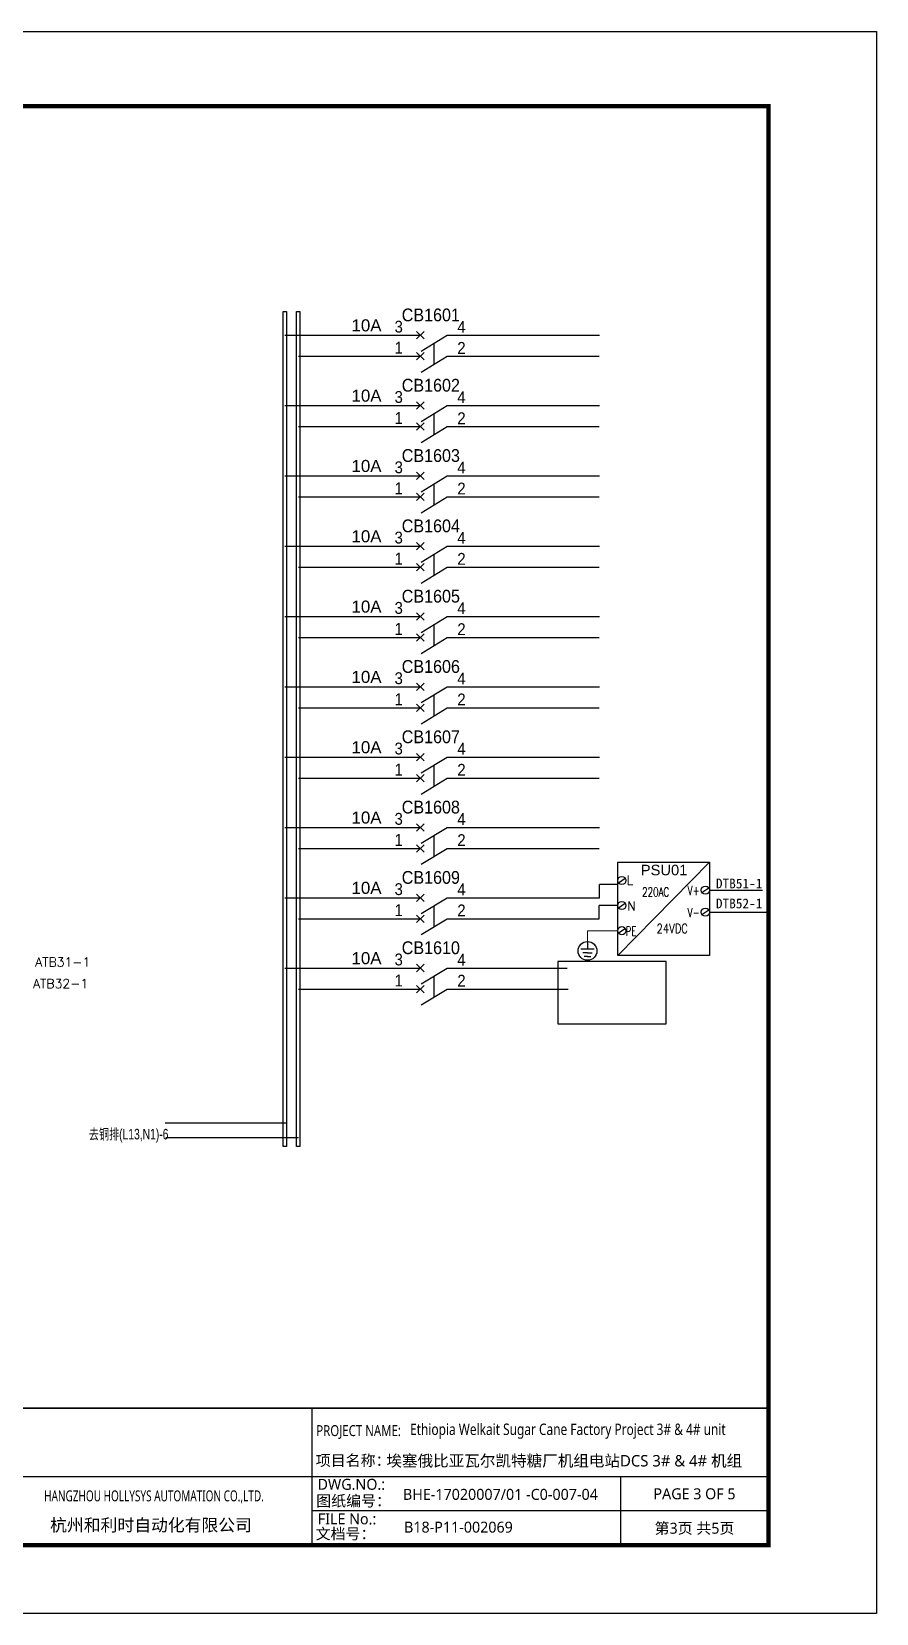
# Model space of a CAD drawing. Extents: x 81437 to 204847, y -54769 to -29444.
# Drawn here: x 108891 to 110740, y -41501 to -38037 of the extents above; entities that cross this region are included whole.
import ezdxf
from ezdxf.enums import TextEntityAlignment as Align
from ezdxf.lldxf.tags import DXFTag

# ---------------------------------------------------------------- set-up
doc = ezdxf.new("R2010")
doc.units = 0
doc.header["$LTSCALE"] = 100
doc.header["$MEASUREMENT"] = 0
for name, color, linetype in [('t', 1, 'Continuous'), ('标准图框及表格', 7, 'Continuous'), ('空气开关', 7, 'Continuous')]:
    doc.layers.add(name, color=color, linetype=linetype)
doc.layers.add('细实线', color=7, linetype='Continuous', lineweight=20)
doc.styles.add('HZ', font='arial.ttf', dxfattribs={"width": 0.7})
doc.styles.add('HZTXT1', font='', dxfattribs={"width": 0.8})
doc.styles.add('ROMANS', font='romans', dxfattribs={"width": 0.8, "height": 2})
doc.styles.add('SIMPLEX', font='simplex')
doc.styles.get("Standard").update_dxf_attribs({"font": ''})
doc.styles.add('微软雅黑', font='')
doc.styles.get('HZTXT1').set_extended_font_data('SimSun')
doc.styles.get('Standard').set_extended_font_data('SimSun')
doc.styles.get('微软雅黑').set_extended_font_data('Microsoft YaHei')
tags = doc.linetypes.add('CENTER', pattern=[2, 1.25, -0.25, 0.25, -0.25]).pattern_tags.tags
tags[10:11] = [DXFTag(74, 4), DXFTag(75, 0), DXFTag(340, '0'), DXFTag(46, 1.0), DXFTag(50, 0.0), DXFTag(44, 0.0), DXFTag(45, 0.0)]
tags[8:9] = [DXFTag(74, 4), DXFTag(75, 0), DXFTag(340, '0'), DXFTag(46, 1.0), DXFTag(50, 0.0), DXFTag(44, 0.0), DXFTag(45, 0.0)]
tags[6:7] = [DXFTag(74, 4), DXFTag(75, 0), DXFTag(340, '0'), DXFTag(46, 1.0), DXFTag(50, 0.0), DXFTag(44, 0.0), DXFTag(45, 0.0)]
tags[4:5] = [DXFTag(74, 4), DXFTag(75, 0), DXFTag(340, '0'), DXFTag(46, 1.0), DXFTag(50, 0.0), DXFTag(44, 0.0), DXFTag(45, 0.0)]
tags = doc.linetypes.add('HIDDEN', pattern=[0.375, 0.25, -0.125]).pattern_tags.tags
tags[6:7] = [DXFTag(74, 4), DXFTag(75, 0), DXFTag(340, '0'), DXFTag(46, 1.0), DXFTag(50, 0.0), DXFTag(44, 0.0), DXFTag(45, 0.0)]
tags[4:5] = [DXFTag(74, 4), DXFTag(75, 0), DXFTag(340, '0'), DXFTag(46, 1.0), DXFTag(50, 0.0), DXFTag(44, 0.0), DXFTag(45, 0.0)]
pattern_1 = [(45, (-6.1628, -58.8625), (-0.7362629, 0.7362629), [])]

# ---------------------------------------------------------------- blocks, each defined once
blk = doc.blocks.new('供电端子')
at = {"style": 'HZ', "width": 0.7}
blk.add_attdef('供电端子', (0, 0), '', height=17, dxfattribs=at)
blk = doc.blocks.new('图框')
at = {"layer": '标准图框及表格'}
h = blk.add_hatch(dxfattribs=at)
h.set_pattern_fill('ANSI31', color=5, scale=8.329864, style=0)
h.set_pattern_definition(pattern_1)
edge = h.paths.add_edge_path()
edge.add_arc((2393.1, -3057), 55.2, 238.1092, 291.6532)
edge.add_line((2413.5, -3108.3), (2382.4, -3129.1))
edge.add_arc((2232.7, -3137.2), 135.4, 346.3915, 374.25)
edge.add_line((2364.3, -3169), (2391.3, -3146.7))
edge.add_line((2385.2, -3139.1), (2390, -3139.8))
edge.add_spline(control_points=[(2391.3, -3146.8), (2392.2, -3145.9), (2393.8, -3144.3), (2393.7, -3140.1), (2391.3, -3139.9), (2390, -3139.7)], knot_values=[0, 0, 0, 0, 6.844331, 12.400427, 18.769243, 18.769243, 18.769243, 18.769243], weights=[1, 1, 1, 1, 1, 1], degree=3, periodic=0)
edge.add_spline(control_points=[(2382.4, -3129.1), (2381.6, -3129.7), (2380.3, -3130.8), (2379.4, -3132.2), (2379, -3132.9)], knot_values=[0, 0, 0, 0, 5.253674, 9.488439, 9.488439, 9.488439, 9.488439], weights=[1, 1, 1, 1, 1], degree=3, periodic=0)
edge.add_spline(control_points=[(2380.1, -3131.1), (2379.6, -3131.8), (2378.5, -3133.2), (2378.8, -3136.6), (2381.7, -3138.8), (2384, -3139), (2385.2, -3139.1)], knot_values=[10.665975, 10.665975, 10.665975, 10.665975, 18.977704, 28.894558, 41.119554, 52.646925, 52.646925, 52.646925, 52.646925], weights=[1, 1, 1, 1, 1, 1, 1], degree=3, periodic=0)
h = blk.add_hatch(dxfattribs=at)
h.set_pattern_fill('ANSI31', color=3, scale=8.329864, style=0)
h.set_pattern_definition(pattern_1)
edge = h.paths.add_edge_path()
edge.add_line((2396.3, -3134.6), (2401.5, -3135.3))
edge.add_spline(control_points=[(2394.9, -3127.6), (2394, -3128.5), (2392.4, -3130.1), (2392.5, -3134.3), (2394.9, -3134.5), (2396.2, -3134.6)], knot_values=[0, 0, 0, 0, 6.844331, 12.400427, 18.769243, 18.769243, 18.769243, 18.769243], weights=[1, 1, 1, 1, 1, 1], degree=3, periodic=0)
edge.add_line((2421.9, -3105.3), (2394.8, -3127.7))
edge.add_spline(control_points=[(2406.5, -3142.8), (2406.9, -3142.3), (2407.7, -3140.9), (2407.4, -3137.8), (2404.5, -3135.6), (2402.2, -3135.4), (2401, -3135.3)], knot_values=[12.654089, 12.654089, 12.654089, 12.654089, 18.977704, 28.894558, 41.119554, 52.646925, 52.646925, 52.646925, 52.646925], weights=[1, 1, 1, 1, 1, 1, 1], degree=3, periodic=0)
edge.add_line((2405.5, -3143.8), (2406.6, -3142.6))
edge.add_line((2403.9, -3145.3), (2405.5, -3143.8))
edge.add_line((2372.7, -3166.1), (2403.8, -3145.3))
edge.add_arc((2393.1, -3217.4), 55.2, 58.1092, 111.6532)
edge.add_arc((2553.4, -3137.2), 135.4, 166.3915, 194.25)
at = {"color": 7}
for p, q in [((2209.5, -2910.4), (2209.5, -3210.4)), ((3109.5, -2910.4), (3109.5, -3210.4)), ((-6.2, -2970.4), (1334, -2970.4)), ((2209.5, -3060.4), (3109.5, -3060.4)), ((3109.5, -3060.4), (4109.5, -3060.4)), ((3785.6, -3060.4), (3785.6, -3210.4)), ((-6.2, -3090.4), (1334, -3090.4)), ((4109.5, -3135.4), (3109.5, -3135.4))]:
    blk.add_line(p, q, dxfattribs=at)
at = {"color": 7, "const_width": 3}
blk.add_lwpolyline([(4109.5, -2910.4), (-6.2, -2910.4)], dxfattribs=at)
at = {"layer": 't', "color": 7}
for p, q in [((25.8, -2963.9), (53.7, -2918)), ((81.7, -2963.9), (53.7, -2918)), ((25.8, -2963.9), (81.7, -2963.9)), ((25.8, -3051.8), (53.7, -3006)), ((81.7, -3051.8), (53.7, -3006)), ((25.8, -3051.8), (81.7, -3051.8))]:
    blk.add_line(p, q, dxfattribs=at)
at = {"layer": 't', "color": 7, "const_width": 9.62}
blk.add_lwpolyline([(4109.5, -3210.4), (4109.5, -58.9), (-6.2, -58.9), (-6.2, -3210.4)], close=True, dxfattribs=at)
at = {"layer": 't', "color": 7, "const_width": 2.4}
for points in [[(112.6, -2911.6), (112.6, -3210.4)], [(292.9, -2911.6), (292.9, -3210.4)], [(598.2, -2911.6), (598.2, -3215.3)], [(785.8, -2911.6), (785.8, -3215.3)], [(973.4, -2911.6), (973.4, -3215.3)], [(1153.7, -2911.6), (1153.7, -3215.3)], [(1334, -2911.6), (1334, -3215.3)]]:
    blk.add_lwpolyline(points, dxfattribs=at)
at = {"color": 7, "linetype": 'CENTER', "style": '微软雅黑'}
for s, height, p in [('项目名称：', 24, (3118.2, -3036.9)), ('图纸编号：', 24, (3119.1, -3125.5)), ('杭州和利时自动化有限公司', 27, (2536.4, -3180)), ('文档号：', 24, (3117.9, -3197.6))]:
    blk.add_text(s, height=height, dxfattribs=at).set_placement(p)
at = {"color": 7, "style": '微软雅黑', "flags": 8}
for tag, p, height in [('DWG.NAME:', (1375.5, -2969.2), 25), ('DWG.NO.:', (3122, -3089.3), 24), ('图纸编号', (3309.2, -3111.3), 24), ('FILENO.:', (3122.5, -3165), 24), ('文档号', (3311.6, -3183), 24)]:
    blk.add_attdef(tag, p, '', height=height, dxfattribs=at)
at = {"color": 7, "style": '微软雅黑', "width": 0.8, "flags": 8}
for tag, p, height in [('PROJECT_NAME', (3324.7, -2969.2), 25), ('PROJECTNAME:', (3119.3, -2971.7), 24)]:
    blk.add_attdef(tag, p, '', height=height, dxfattribs=at)
at = {"color": 7, "style": '微软雅黑', "flags": 8}
for tag, height, width, p in [('RENLIU', 24, 0.7, (692, -3009.2)), ('SHUFENWANG', 24, 0.7, (879.6, -3009.2)), ('FANGHOU', 24, 0.7, (1063.6, -3009.2)), ('DANDANLI', 24, 0.7, (1243.9, -3009.2)), ('#10STATIONONTROLCABINETCOVER', 30, 0.6, (1771.7, -3076)), ('HANGZHOUHOLLYSYSAUTOMATIONCO.,LTD.', 24, 0.7, (2763.9, -3104.6))]:
    blk.add_attdef(tag, text='', height=height, dxfattribs=dict(at, width=width)).set_placement(p, align=Align.MIDDLE)
for tag, p in [('图纸名称:', (1371.6, -3024.8)), ('项目名称', (3272.9, -3045.6))]:
    blk.add_attdef(tag, text='', height=25, dxfattribs=at).set_placement(p, align=Align.BOTTOM_LEFT)
at = {"color": 7, "flags": 8}
blk.add_attdef('A', text='', height=23, dxfattribs=at).set_placement((53.7, -3033.7), align=Align.MIDDLE)
at = {"color": 7, "style": '微软雅黑', "flags": 8}
for tag, height, p in [('设计时间', 23, (207.7, -3033.7)), ('刘仁', 23, (692, -3061.1)), ('王姝芬', 23, (879.6, -3061.1)), ('侯方', 23, (1063.6, -3061.1)), ('李丹丹', 23, (1243.9, -3061.1)), ('REV.', 24, (53.2, -3121.9)), ('DATE', 24, (202.7, -3121.9)), ('DESCRIPTION', 24, (445.6, -3121.9)), ('PREPARED', 24, (692, -3121.9)), ('CHECKED', 24, (879.6, -3121.9)), ('SIGNED', 24, (1063.6, -3121.9)), ('APPROVED', 24, (1243.9, -3121.9)), ('PAGEXOFX', 24, (3947.6, -3097.9)), ('图纸名称', 30, (1771.7, -3153.6)), ('第几页共几页', 24, (3947.6, -3172.9))]:
    blk.add_attdef(tag, text='', height=height, dxfattribs=at).set_placement(p, align=Align.MIDDLE)
at = {"layer": 't', "color": 7, "style": '微软雅黑'}
for s, p in [('版次', (53.7, -3176.5)), ('日  期', (198, -3176.5)), ('描  述', (438.3, -3176.5)), ('设  计', (695.3, -3176.5)), ('审  核', (879.4, -3176.5)), ('会  签', (1058.9, -3176.5)), ('审  批', (1239.1, -3176.5))]:
    blk.add_text(s, height=25, dxfattribs=at).set_placement(p, align=Align.MIDDLE_CENTER)
at = {"layer": '标准图框及表格', "color": 5, "style": 'HZ'}
for s, p in [('pgqh', (2367.7, -3118.5)), ('hollilas', (2367.9, -3144.8))]:
    blk.add_text(s, height=5.21, dxfattribs=at).set_placement(p)
at = {"layer": '标准图框及表格', "color": 3, "style": 'HZ'}
for s, height, p in [('auto', 8.68, (2394.7, -3133.1)), ('hollysys', 4.34, (2396.4, -3158.6))]:
    blk.add_text(s, height=height, dxfattribs=at).set_placement(p)
blk = doc.blocks.new('SM电源接线块配电')
at = {"color": 7}
for p, q in [((1.5, -45.1), (16.4, -35.1)), ((184.6, -66.2), (199.6, -56.3)), ((1.5, -100.1), (16.4, -90.1)), ((184.6, -114.7), (199.6, -104.7)), ((1.5, -155.1), (16.4, -145.2))]:
    blk.add_line(p, q, dxfattribs=at)
blk.add_lwpolyline([(0, 0), (201.1, 0), (201.1, -204.6), (0, -204.6)], close=True, dxfattribs=at)
for centre in [(9, -40.1), (192.1, -61.3), (9, -95.1), (192.1, -109.7), (9, -150.2)]:
    blk.add_circle(centre, 8.97, dxfattribs=at)
at = {"layer": '细实线'}
blk.add_line((0, -204.6), (201.1, 0), dxfattribs=at)
at = {"layer": '空气开关', "style": 'ROMANS'}
for s, p in [('L', (19.5, -49.5)), ('N', (20.9, -106.1))]:
    blk.add_text(s, height=20, dxfattribs=at).set_placement(p)
at = {"layer": '空气开关', "style": 'ROMANS', "width": 0.7}
blk.add_text('220AC', height=20, dxfattribs=at).set_placement((83.2, -75.4), align=Align.CENTER)
for s, p in [('V+', (153.2, -72.2)), ('V-', (153.2, -120.7)), ('PE', (17.3, -161.1))]:
    blk.add_text(s, height=20, dxfattribs=at).set_placement(p)
at = {"layer": '细实线', "color": 0, "style": 'HZ'}
blk.add_attdef('电源位号', text='', height=23, dxfattribs=at).set_placement((101.6, -28.8), align=Align.CENTER)
at = {"layer": '细实线', "color": 0, "style": 'ROMANS', "width": 0.8}
blk.add_attdef('24VDC', text='', height=20, dxfattribs=at).set_placement((119.6, -155.3), align=Align.CENTER)
at = {"layer": '细实线', "style": 'HZ'}
blk.add_attdef('电流', text='', height=20, dxfattribs=at).set_placement((111, -185.9), align=Align.CENTER)

msp = doc.modelspace()

# ---------------------------------------------------------------- linework, layer by layer
at = {"color": 6}
for p, q in [((109749.8, -38710), (109733.6, -38693.8)), ((109733.6, -38710), (109749.8, -38693.8)), ((109743.8, -38736.7), (109800.3, -38701.9)), ((109733.6, -38756.1), (109749.8, -38739.9)), ((109749.8, -38756.1), (109733.6, -38739.9)), ((109743.8, -38782.8), (109800.3, -38748)), ((109749.8, -38864), (109733.6, -38847.8)), ((109733.6, -38864), (109749.8, -38847.8)), ((109743.8, -38890.7), (109800.3, -38855.9)), ((109749.8, -38910.1), (109733.6, -38893.9)), ((109733.6, -38910.1), (109749.8, -38893.9)), ((109743.8, -38936.8), (109800.3, -38902)), ((109733.6, -39018), (109749.8, -39001.8)), ((109749.8, -39018), (109733.6, -39001.8)), ((109743.8, -39044.7), (109800.3, -39009.9)), ((109733.6, -39064.1), (109749.8, -39047.9)), ((109749.8, -39064.1), (109733.6, -39047.9)), ((109743.8, -39090.8), (109800.3, -39056)), ((109749.8, -39172), (109733.6, -39155.8)), ((109733.6, -39172), (109749.8, -39155.8)), ((109743.8, -39198.7), (109800.3, -39163.9)), ((109749.8, -39218.1), (109733.6, -39201.9)), ((109733.6, -39218.1), (109749.8, -39201.9)), ((109743.8, -39244.8), (109800.3, -39210)), ((109733.6, -39326), (109749.8, -39309.8)), ((109749.8, -39326), (109733.6, -39309.8)), ((109743.8, -39352.7), (109800.3, -39317.9)), ((109733.6, -39372.1), (109749.8, -39355.9)), ((109749.8, -39372.1), (109733.6, -39355.9)), ((109743.8, -39398.8), (109800.3, -39364)), ((109749.8, -39480), (109733.6, -39463.8)), ((109733.6, -39480), (109749.8, -39463.8)), ((109743.8, -39506.7), (109800.3, -39471.9)), ((109749.8, -39526.1), (109733.6, -39509.9)), ((109733.6, -39526.1), (109749.8, -39509.9)), ((109743.8, -39552.8), (109800.3, -39518)), ((109749.8, -39634), (109733.6, -39617.8)), ((109733.6, -39634), (109749.8, -39617.8)), ((109743.8, -39660.7), (109800.3, -39625.9)), ((109749.8, -39680.1), (109733.6, -39663.9)), ((109733.6, -39680.1), (109749.8, -39663.9)), ((109743.8, -39706.8), (109800.3, -39672)), ((109733.6, -39788), (109749.8, -39771.8)), ((109749.8, -39788), (109733.6, -39771.8)), ((109743.8, -39814.7), (109800.3, -39779.9)), ((109733.6, -39834.1), (109749.8, -39817.9)), ((109749.8, -39834.1), (109733.6, -39817.9)), ((109743.8, -39860.8), (109800.3, -39826)), ((109749.8, -39942), (109733.6, -39925.8)), ((109733.6, -39942), (109749.8, -39925.8)), ((109743.8, -39968.7), (109800.3, -39933.9)), ((109749.8, -39988.1), (109733.6, -39971.9)), ((109733.6, -39988.1), (109749.8, -39971.9)), ((109743.8, -40014.8), (109800.3, -39980)), ((109749.8, -40096), (109733.6, -40079.8)), ((109733.6, -40096), (109749.8, -40079.8)), ((109743.8, -40122.7), (109800.3, -40087.9)), ((109749.8, -40142.1), (109733.6, -40125.9)), ((109733.6, -40142.1), (109749.8, -40125.9)), ((109743.8, -40168.8), (109800.3, -40134))]:
    msp.add_line(p, q, dxfattribs=at)
at = {"color": 43}
for p, q in [((109445, -38701.9), (109741.7, -38701.9)), ((109800.3, -38701.9), (110133.9, -38701.9)), ((109445, -38855.9), (109741.7, -38855.9)), ((109800.3, -38855.9), (110133.9, -38855.9)), ((109445, -39009.9), (109741.7, -39009.9)), ((109800.3, -39009.9), (110133.9, -39009.9)), ((109445, -39163.9), (109741.7, -39163.9)), ((109800.3, -39163.9), (110133.9, -39163.9)), ((109445, -39317.9), (109741.7, -39317.9)), ((109800.3, -39317.9), (110133.9, -39317.9)), ((109445, -39471.9), (109741.7, -39471.9)), ((109800.3, -39471.9), (110133.9, -39471.9)), ((109445, -39625.9), (109741.7, -39625.9)), ((109800.3, -39625.9), (110133.9, -39625.9)), ((109445, -39779.9), (109741.7, -39779.9)), ((109800.3, -39779.9), (110133.9, -39779.9)), ((109445, -39933.9), (109741.7, -39933.9)), ((109800.3, -39933.9), (110133.9, -39933.9)), ((109445, -40087.9), (109741.7, -40087.9)), ((109800.3, -40087.9), (110063.2, -40087.9)), ((109182.8, -40426.9), (109449.3, -40426.9))]:
    msp.add_line(p, q, dxfattribs=at)
at = {"color": 5}
for p, q in [((109474.7, -38748), (109741.7, -38748)), ((109800.3, -38748), (110133.4, -38748)), ((109474.7, -38902), (109741.7, -38902)), ((109800.3, -38902), (110133.4, -38902)), ((109474.7, -39056), (109741.7, -39056)), ((109800.3, -39056), (110133.4, -39056)), ((109474.7, -39210), (109741.7, -39210)), ((109800.3, -39210), (110133.4, -39210)), ((109474.7, -39364), (109741.7, -39364)), ((109800.3, -39364), (110133.4, -39364)), ((109474.7, -39518), (109741.7, -39518)), ((109800.3, -39518), (110133.4, -39518)), ((109474.7, -39672), (109741.7, -39672)), ((109800.3, -39672), (110133.4, -39672)), ((109474.7, -39826), (109741.7, -39826)), ((109800.3, -39826), (110133.4, -39826)), ((110133.5, -39980), (110133.4, -39951.1)), ((110173.9, -39951.1), (110133.5, -39951.1)), ((109474.7, -39980), (109741.7, -39980)), ((109800.3, -39980), (110133.4, -39980)), ((109474.7, -40134), (109741.7, -40134)), ((109800.3, -40134), (110065.3, -40134)), ((109184.3, -40459.3), (109474.9, -40459.3))]:
    msp.add_line(p, q, dxfattribs=at)
at = {"color": 2}
for p, q in [((110133.9, -39933.9), (110133.8, -39905)), ((110174.3, -39905), (110133.9, -39905))]:
    msp.add_line(p, q, dxfattribs=at)
at = {"color": 1}
msp.add_line((110375.2, -39917.2), (110490.7, -39917.2), dxfattribs=at)
at = {"color": 0}
msp.add_line((110375.2, -39965.6), (110499.3, -39965.6), dxfattribs=at)
for p, q in [((110107.8, -40046.7), (110093.2, -40046.7)), ((110107.8, -40031.5), (110107.8, -40046.7)), ((110122.5, -40046.7), (110107.8, -40046.7)), ((110107.8, -40054.8), (110097.3, -40054.8)), ((110107.8, -40063), (110100.5, -40063)), ((110107.8, -40054.8), (110118.3, -40054.8)), ((110107.8, -40063), (110115.2, -40063))]:
    msp.add_line(p, q)
at = {"color": 1}
for points in [[(106184.5, -38037), (110740.3, -38037), (110740.3, -41501.3), (106184.5, -41501.3)], [(110042.6, -40210.5), (110279.9, -40210.5), (110279.9, -40073.9), (110042.6, -40073.9)]]:
    msp.add_lwpolyline(points, close=True, dxfattribs=at)
at = {"color": 43}
msp.add_lwpolyline([(109449, -38650.2), (109449, -40479), (109441.2, -40479), (109441.2, -38650.2)], close=True, dxfattribs=at)
at = {"color": 5}
msp.add_lwpolyline([(109478.2, -38650.2), (109478.2, -40479), (109470.3, -40479), (109470.3, -38650.2)], close=True, dxfattribs=at)
msp.add_circle((110107.8, -40050.5), 20.5)
at = {"layer": '空气开关', "color": 6}
for p, q in [((109772, -38765.4), (109772, -38719.3)), ((109772, -38919.4), (109772, -38873.3)), ((109772, -39073.4), (109772, -39027.3)), ((109772, -39227.4), (109772, -39181.3)), ((109772, -39381.4), (109772, -39335.3)), ((109772, -39535.4), (109772, -39489.3)), ((109772, -39689.4), (109772, -39643.3)), ((109772, -39843.4), (109772, -39797.3)), ((109772, -39997.4), (109772, -39951.3)), ((109772, -40151.4), (109772, -40105.3))]:
    msp.add_line(p, q, dxfattribs=at)
at = {"layer": '细实线'}
msp.add_line((110173.9, -40006.2), (110107.8, -40006.2), dxfattribs=at)
at = {"layer": '细实线', "color": 0}
msp.add_line((110107.8, -40030), (110107.8, -40006.2), dxfattribs=at)

# ---------------------------------------------------------------- block references
at = {"color": 1}
ref = msp.add_blockref('图框', (106394.6, -38141.5), dxfattribs=at)
ref.add_attrib('PROJECTNAME:', 'PROJECT NAME:', (109513.9, -41113.1), dxfattribs={"color": 7, "height": 24, "style": '微软雅黑', "width": 0.8})
ref.add_attrib('FILENO.:', 'FILE No.:', (109517.1, -41306.4), dxfattribs={"color": 7, "height": 24, "style": '微软雅黑'})
ref.add_attrib('DWG.NO.:', 'DWG.NO.:', (109516.6, -41230.7), dxfattribs={"color": 7, "height": 24, "style": '微软雅黑'})
ref.add_attrib('PAGEXOFX', 'PAGE 3 OF 5', dxfattribs={"color": 7, "height": 24, "style": '微软雅黑', "flags": 8}).set_placement((110342.1, -41239.4), align=Align.MIDDLE)
ref.add_attrib('PROJECT_NAME', 'Ethiopia Welkait Sugar Cane Factory Project 3# & 4# unit', (109719.3, -41110.7), dxfattribs={"color": 7, "height": 25, "style": '微软雅黑', "width": 0.8})
ref.add_attrib('项目名称', '埃塞俄比亚瓦尔凯特糖厂机组电站DCS 3# & 4# 机组', dxfattribs={"color": 7, "height": 25, "style": '微软雅黑'}).set_placement((109667.5, -41187.1), align=Align.BOTTOM_LEFT)
ref.add_attrib('HANGZHOUHOLLYSYSAUTOMATIONCO.,LTD.', 'HANGZHOU HOLLYSYS AUTOMATION CO.,LTD.', dxfattribs={"color": 7, "height": 24, "style": '微软雅黑', "width": 0.7}).set_placement((109158.5, -41246), align=Align.MIDDLE)
ref.add_attrib('图纸名称:', '图纸名称:', dxfattribs={"color": 7, "height": 25, "style": '微软雅黑', "flags": 8}).set_placement((107766.2, -41166.3), align=Align.BOTTOM_LEFT)
ref.add_attrib('#10STATIONONTROLCABINETCOVER', '3# & 4#  TURBINE POWER DISTRIBUTION CABINET WIRING DIAGRAM', dxfattribs={"color": 7, "height": 30, "style": '微软雅黑', "width": 0.6, "flags": 8}).set_placement((108166.3, -41217.5), align=Align.MIDDLE)
ref.add_attrib('DWG.NAME:', 'DWG.NAME:', (107770, -41110.7), dxfattribs={"color": 7, "height": 25, "style": '微软雅黑', "flags": 8})
ref.add_attrib('DANDANLI', 'Xiaolei Wang', dxfattribs={"color": 7, "height": 24, "style": '微软雅黑', "width": 0.7, "flags": 8}).set_placement((107638.4, -41150.7), align=Align.MIDDLE)
ref.add_attrib('FANGHOU', 'Jie  Zhang', dxfattribs={"color": 7, "height": 24, "style": '微软雅黑', "width": 0.7, "flags": 8}).set_placement((107458.1, -41150.7), align=Align.MIDDLE)
ref.add_attrib('SHUFENWANG', 'De LIU', dxfattribs={"color": 7, "height": 24, "style": '微软雅黑', "width": 0.7, "flags": 8}).set_placement((107274.2, -41150.7), align=Align.MIDDLE)
ref.add_attrib('RENLIU', 'Aihua YUAN', dxfattribs={"color": 7, "height": 24, "style": '微软雅黑', "width": 0.7, "flags": 8}).set_placement((107086.6, -41150.7), align=Align.MIDDLE)
ref.add_attrib('APPROVED', 'APPROVED', dxfattribs={"color": 7, "height": 24, "style": '微软雅黑'}).set_placement((107638.4, -41263.4), align=Align.MIDDLE)
ref.add_attrib('SIGNED', 'SIGNED', dxfattribs={"color": 7, "height": 24, "style": '微软雅黑'}).set_placement((107458.1, -41263.4), align=Align.MIDDLE)
ref.add_attrib('CHECKED', 'CHECKED', dxfattribs={"color": 7, "height": 24, "style": '微软雅黑'}).set_placement((107274.2, -41263.4), align=Align.MIDDLE)
ref.add_attrib('PREPARED', 'PREPARED', dxfattribs={"color": 7, "height": 24, "style": '微软雅黑'}).set_placement((107086.6, -41263.4), align=Align.MIDDLE)
ref.add_attrib('DESCRIPTION', 'DESCRIPTION', dxfattribs={"color": 7, "height": 24, "style": '微软雅黑'}).set_placement((106840.1, -41263.4), align=Align.MIDDLE)
ref.add_attrib('DATE', 'DATE', dxfattribs={"color": 7, "height": 24, "style": '微软雅黑', "flags": 8}).set_placement((106597.3, -41263.4), align=Align.MIDDLE)
ref.add_attrib('REV.', 'REV.', dxfattribs={"color": 7, "height": 24, "style": '微软雅黑', "flags": 8}).set_placement((106447.8, -41263.4), align=Align.MIDDLE)
ref.add_attrib('A', 'B', dxfattribs={"color": 7, "height": 23, "flags": 8}).set_placement((106448.3, -41175.2), align=Align.MIDDLE)
ref.add_attrib('设计时间', '18.05.28', dxfattribs={"color": 7, "height": 23, "style": '微软雅黑', "flags": 8}).set_placement((106602.3, -41175.2), align=Align.MIDDLE)
ref.add_attrib('李丹丹', '王晓磊', dxfattribs={"color": 7, "height": 23, "style": '微软雅黑', "flags": 8}).set_placement((107638.4, -41202.5), align=Align.MIDDLE)
ref.add_attrib('侯方', '张洁', dxfattribs={"color": 7, "height": 23, "style": '微软雅黑', "flags": 8}).set_placement((107458.1, -41202.5), align=Align.MIDDLE)
ref.add_attrib('王姝芬', '刘  德', dxfattribs={"color": 7, "height": 23, "style": '微软雅黑', "flags": 8}).set_placement((107274.2, -41202.5), align=Align.MIDDLE)
ref.add_attrib('刘仁', '苑爱花', dxfattribs={"color": 7, "height": 23, "style": '微软雅黑', "flags": 8}).set_placement((107086.6, -41202.5), align=Align.MIDDLE)
ref.add_attrib('图纸名称', '3# & 4# 汽机电源柜接线图', dxfattribs={"color": 7, "height": 30, "style": '微软雅黑', "flags": 8}).set_placement((108166.3, -41295), align=Align.MIDDLE)
ref.add_attrib('文档号', 'B18-P11-002069', (109706.1, -41324.5), dxfattribs={"color": 7, "height": 24, "style": '微软雅黑', "flags": 8})
ref.add_attrib('图纸编号', 'BHE-17020007/01 -C0-007-04', (109703.8, -41252.7), dxfattribs={"color": 7, "height": 24, "style": '微软雅黑', "flags": 8})
ref.add_attrib('第几页共几页', '第3页 共5页', dxfattribs={"color": 7, "height": 24, "style": '微软雅黑', "flags": 8}).set_placement((110342.1, -41314.4), align=Align.MIDDLE)
ref = msp.add_blockref('供电端子', (109764.7, -38671.5), dxfattribs=dict(xscale=0.9349999999976717, yscale=0.9349999999976717))
ref.add_attrib('供电端子', 'CB1601', dxfattribs={"height": 28.05, "style": 'HZ', "width": 0.9}).set_placement((109764.7, -38671.5), align=Align.CENTER)
ref = msp.add_blockref('供电端子', (109623.9, -38693.5), dxfattribs=dict(xscale=0.9349999999976717, yscale=0.9349999999976717))
ref.add_attrib('供电端子', '10A', dxfattribs={"height": 26.4, "style": 'HZ'}).set_placement((109623.9, -38693.5), align=Align.CENTER)
ref = msp.add_blockref('供电端子', (109764.7, -38825.5), dxfattribs=dict(xscale=0.9349999999976717, yscale=0.9349999999976717))
ref.add_attrib('供电端子', 'CB1602', dxfattribs={"height": 28.05, "style": 'HZ', "width": 0.9}).set_placement((109764.7, -38825.5), align=Align.CENTER)
ref = msp.add_blockref('供电端子', (109623.9, -38847.5), dxfattribs=dict(xscale=0.9349999999976717, yscale=0.9349999999976717))
ref.add_attrib('供电端子', '10A', dxfattribs={"height": 26.4, "style": 'HZ'}).set_placement((109623.9, -38847.5), align=Align.CENTER)
ref = msp.add_blockref('供电端子', (109764.7, -38979.5), dxfattribs=dict(xscale=0.9349999999976717, yscale=0.9349999999976717))
ref.add_attrib('供电端子', 'CB1603', dxfattribs={"height": 28.05, "style": 'HZ', "width": 0.9}).set_placement((109764.7, -38979.5), align=Align.CENTER)
ref = msp.add_blockref('供电端子', (109623.9, -39001.5), dxfattribs=dict(xscale=0.9349999999976717, yscale=0.9349999999976717))
ref.add_attrib('供电端子', '10A', dxfattribs={"height": 26.4, "style": 'HZ'}).set_placement((109623.9, -39001.5), align=Align.CENTER)
ref = msp.add_blockref('供电端子', (109764.7, -39133.5), dxfattribs=dict(xscale=0.9349999999976717, yscale=0.9349999999976717))
ref.add_attrib('供电端子', 'CB1604', dxfattribs={"height": 28.05, "style": 'HZ', "width": 0.9}).set_placement((109764.7, -39133.5), align=Align.CENTER)
ref = msp.add_blockref('供电端子', (109623.9, -39155.5), dxfattribs=dict(xscale=0.9349999999976717, yscale=0.9349999999976717))
ref.add_attrib('供电端子', '10A', dxfattribs={"height": 26.4, "style": 'HZ'}).set_placement((109623.9, -39155.5), align=Align.CENTER)
ref = msp.add_blockref('供电端子', (109623.9, -39309.5), dxfattribs=dict(xscale=0.9349999999976717, yscale=0.9349999999976717))
ref.add_attrib('供电端子', '10A', dxfattribs={"height": 26.4, "style": 'HZ'}).set_placement((109623.9, -39309.5), align=Align.CENTER)
ref = msp.add_blockref('供电端子', (109764.7, -39287.5), dxfattribs=dict(xscale=0.9349999999976717, yscale=0.9349999999976717))
ref.add_attrib('供电端子', 'CB1605', dxfattribs={"height": 28.05, "style": 'HZ', "width": 0.9}).set_placement((109764.7, -39287.5), align=Align.CENTER)
ref = msp.add_blockref('供电端子', (109764.7, -39441.5), dxfattribs=dict(xscale=0.9349999999976717, yscale=0.9349999999976717))
ref.add_attrib('供电端子', 'CB1606', dxfattribs={"height": 28.05, "style": 'HZ', "width": 0.9}).set_placement((109764.7, -39441.5), align=Align.CENTER)
ref = msp.add_blockref('供电端子', (109623.9, -39463.5), dxfattribs=dict(xscale=0.9349999999976717, yscale=0.9349999999976717))
ref.add_attrib('供电端子', '10A', dxfattribs={"height": 26.4, "style": 'HZ'}).set_placement((109623.9, -39463.5), align=Align.CENTER)
ref = msp.add_blockref('供电端子', (109623.9, -39617.5), dxfattribs=dict(xscale=0.9349999999976717, yscale=0.9349999999976717))
ref.add_attrib('供电端子', '10A', dxfattribs={"height": 26.4, "style": 'HZ'}).set_placement((109623.9, -39617.5), align=Align.CENTER)
ref = msp.add_blockref('供电端子', (109764.7, -39595.5), dxfattribs=dict(xscale=0.9349999999976717, yscale=0.9349999999976717))
ref.add_attrib('供电端子', 'CB1607', dxfattribs={"height": 28.05, "style": 'HZ', "width": 0.9}).set_placement((109764.7, -39595.5), align=Align.CENTER)
ref = msp.add_blockref('供电端子', (109764.7, -39749.5), dxfattribs=dict(xscale=0.9349999999976717, yscale=0.9349999999976717))
ref.add_attrib('供电端子', 'CB1608', dxfattribs={"height": 28.05, "style": 'HZ', "width": 0.9}).set_placement((109764.7, -39749.5), align=Align.CENTER)
ref = msp.add_blockref('供电端子', (109623.9, -39771.5), dxfattribs=dict(xscale=0.9349999999976717, yscale=0.9349999999976717))
ref.add_attrib('供电端子', '10A', dxfattribs={"height": 26.4, "style": 'HZ'}).set_placement((109623.9, -39771.5), align=Align.CENTER)
at = {"lineweight": -2}
ref = msp.add_blockref('SM电源接线块配电', (110173.9, -39856), dxfattribs=at)
ref.add_attrib('电源位号', 'PSU01', dxfattribs={"layer": '细实线', "color": 0, "height": 23, "style": 'HZ'}).set_placement((110275.5, -39884.8), align=Align.CENTER)
ref.add_attrib('24VDC', '24VDC', dxfattribs={"layer": '细实线', "color": 0, "height": 20, "style": 'ROMANS', "width": 0.8}).set_placement((110293.4, -40011.3), align=Align.CENTER)
ref = msp.add_blockref('供电端子', (109623.9, -39925.5), dxfattribs=dict(xscale=0.9349999999976717, yscale=0.9349999999976717))
ref.add_attrib('供电端子', '10A', dxfattribs={"height": 26.4, "style": 'HZ'}).set_placement((109623.9, -39925.5), align=Align.CENTER)
ref = msp.add_blockref('供电端子', (109764.7, -39903.5), dxfattribs=dict(xscale=0.9349999999976717, yscale=0.9349999999976717))
ref.add_attrib('供电端子', 'CB1609', dxfattribs={"height": 28.05, "style": 'HZ', "width": 0.9}).set_placement((109764.7, -39903.5), align=Align.CENTER)
ref = msp.add_blockref('供电端子', (109764.7, -40057.5), dxfattribs=dict(xscale=0.9349999999976717, yscale=0.9349999999976717))
ref.add_attrib('供电端子', 'CB1610', dxfattribs={"height": 28.05, "style": 'HZ', "width": 0.9}).set_placement((109764.7, -40057.5), align=Align.CENTER)
ref = msp.add_blockref('供电端子', (109623.9, -40079.5), dxfattribs=dict(xscale=0.9349999999976717, yscale=0.9349999999976717))
ref.add_attrib('供电端子', '10A', dxfattribs={"height": 26.4, "style": 'HZ'}).set_placement((109623.9, -40079.5), align=Align.CENTER)

# ---------------------------------------------------------------- texts
at = {"lineweight": -3, "style": 'HZTXT1'}
for s, p in [('DTB51-1', (110490.7, -39913.4)), ('DTB52-1', (110490.7, -39957.1))]:
    msp.add_text(s, height=21.38, dxfattribs=at).set_placement(p, align=Align.RIGHT)
at = {"color": 7, "linetype": 'HIDDEN', "lineweight": -3, "style": 'SIMPLEX'}
for s, p in [('ATB31-1', (108958.7, -40074.9)), ('ATB32-1', (108954, -40122))]:
    msp.add_text(s, height=20, dxfattribs=at).set_placement(p, align=Align.MIDDLE)
at = {"style": 'HZ', "width": 0.7}
msp.add_text('去铜排(L13,N1)-6', height=23.1, dxfattribs=at).set_placement((109016, -40463.3))
at = {"layer": '空气开关', "style": 'HZ', "width": 0.9}
for s, p in [('3', (109685.3, -38696.2)), ('4', (109822.7, -38696.7)), ('1', (109685.3, -38742.3)), ('2', (109822.7, -38742.8)), ('3', (109685.3, -38850.2)), ('4', (109822.7, -38850.7)), ('1', (109685.3, -38896.3)), ('2', (109822.7, -38896.8)), ('3', (109685.3, -39004.2)), ('4', (109822.7, -39004.7)), ('1', (109685.3, -39050.3)), ('2', (109822.7, -39050.8)), ('3', (109685.3, -39158.2)), ('4', (109822.7, -39158.7)), ('1', (109685.3, -39204.3)), ('2', (109822.7, -39204.8)), ('3', (109685.3, -39312.2)), ('4', (109822.7, -39312.7)), ('1', (109685.3, -39358.3)), ('2', (109822.7, -39358.8)), ('3', (109685.3, -39466.2)), ('4', (109822.7, -39466.7)), ('1', (109685.3, -39512.3)), ('2', (109822.7, -39512.8)), ('3', (109685.3, -39620.2)), ('4', (109822.7, -39620.7)), ('1', (109685.3, -39666.3)), ('2', (109822.7, -39666.8)), ('3', (109685.3, -39774.2)), ('4', (109822.7, -39774.7)), ('1', (109685.3, -39820.3)), ('2', (109822.7, -39820.8)), ('3', (109685.3, -39928.2)), ('4', (109822.7, -39928.7)), ('1', (109685.3, -39974.3)), ('2', (109822.7, -39974.8)), ('3', (109685.3, -40082.2)), ('4', (109822.7, -40082.7)), ('1', (109685.3, -40128.3)), ('2', (109822.7, -40128.8))]:
    msp.add_text(s, height=26, dxfattribs=at).set_placement(p)

doc.saveas('drawing.dxf')
